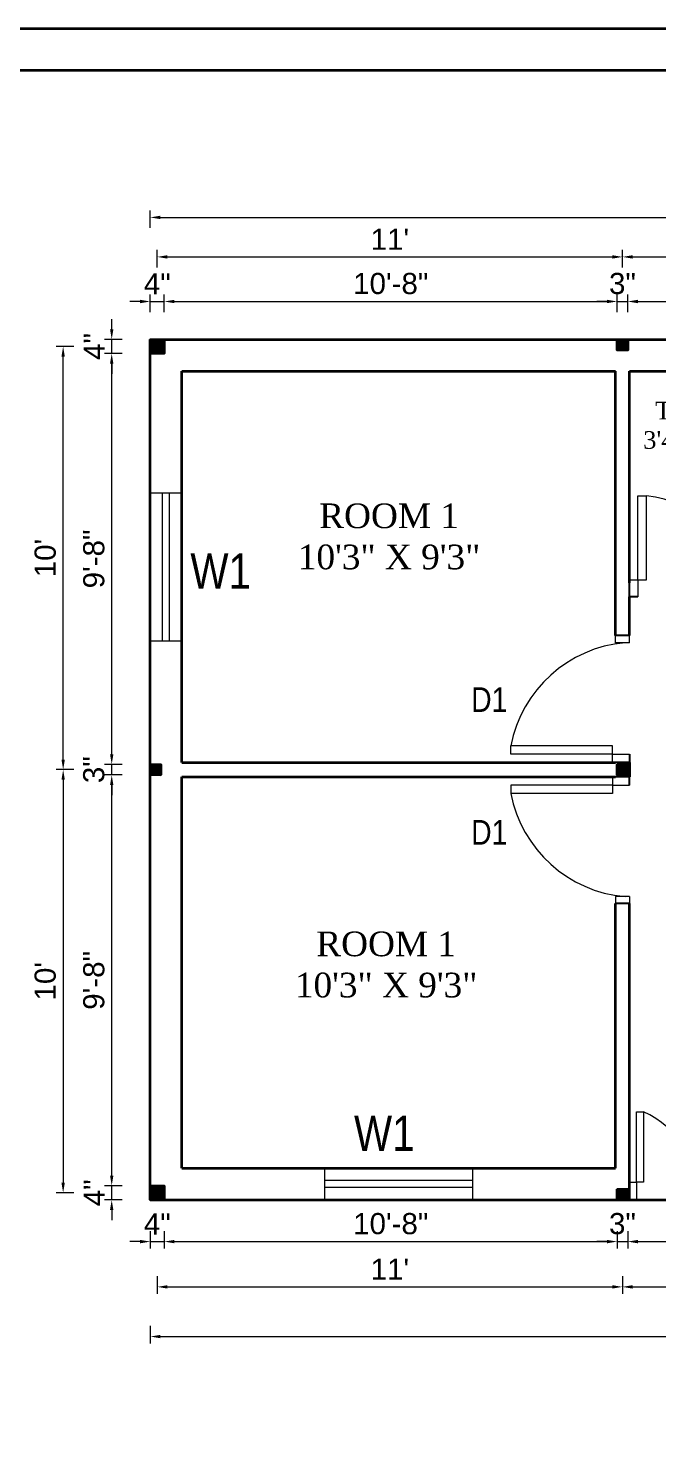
# Model space of a CAD drawing. Header units: inches. Extents: x 352533 to 378079, y -36324 to -23949.
# Drawn here: x 362217.4 to 362396, y -33247.6 to -32845.4 of the extents above; entities that cross this region are included whole.
import ezdxf

# ---------------------------------------------------------------- set-up
doc = ezdxf.new("R2010")
doc.units = ezdxf.units.IN
doc.header["$LTSCALE"] = 2
doc.header["$MEASUREMENT"] = 0
doc.header["$PDMODE"] = 34
doc.layers.get('0').update_dxf_attribs({"linetype": 'CONTINUOUS'})
doc.layers.get('DEFPOINTS').update_dxf_attribs({"color": 141, "linetype": 'CONTINUOUS'})
for name, color, linetype, lineweight in [('dimension', 160, 'CONTINUOUS', 15), ('door', 20, 'CONTINUOUS', 35), ('steps', 253, 'CONTINUOUS', 20), ('truss', 1, 'CONTINUOUS', 25)]:
    doc.layers.add(name, color=color, linetype=linetype, lineweight=lineweight)
doc.layers.add('Normal Wall', color=7, linetype='CONTINUOUS', lineweight=35, true_color=0xffaf89)
doc.styles.add('Lettring Text', font='arial.ttf')
doc.styles.get("Standard").update_dxf_attribs({"font": 'ARIALN.TTF'})
doc.dimstyles.new('Copy of Standard', dxfattribs={"dimtxt": 6, "dimasz": 2.875, "dimexe": 2, "dimexo": 4, "dimgap": 2, "dimtad": 1, "dimdec": 0, "dimrnd": 1, "dimzin": 0, "dimdsep": 46, "dimlunit": 4, "dimtxsty": 'Lettring Text', "dimcen": 0.1, "dimclrd": 7, "dimclre": 7, "dimclrt": 7, "dimazin": 0, "dimtfac": 0.645, "dimtdec": 0, "dimtmove": 1, "dimatfit": 0, "dimfxl": 3, "dimfxlon": 1, "dimtfillclr": 256, "dimtolj": 1, "dimtzin": 0, "dimlwd": -1, "dimlwe": -1, "dimarcsym": 2})
pattern_1 = [(45, (2920.81318, -3959.34806), (-0.08838834765, 0.08838834765), [])]

# ---------------------------------------------------------------- blocks, each defined once
blk = doc.blocks.new('*D84')
at = {"layer": 'DEFPOINTS', "color": 0, "ltscale": 0.3, "transparency": 16777216}
for p in [(362256, -32922.83), (362252, -32933.59), (362256, -32933.59)]:
    blk.add_point(p, dxfattribs=at)
at = {"layer": 'steps', "color": 7, "ltscale": 0.3, "transparency": 16777216}
for p, q in [((362252, -32925.83), (362252, -32920.83)), ((362256, -32925.83), (362256, -32920.83)), ((362249.13, -32922.83), (362246.25, -32922.83)), ((362252, -32922.83), (362256, -32922.83)), ((362258.88, -32922.83), (362261.75, -32922.83))]:
    blk.add_line(p, q, dxfattribs=at)
for points in [[(362249.13, -32922.35), (362249.13, -32923.31), (362252, -32922.83)], [(362258.88, -32922.35), (362258.88, -32923.31), (362256, -32922.83)]]:
    blk.add_solid(points, dxfattribs=at)
at = {"layer": 'steps', "color": 7, "ltscale": 0.3, "transparency": 16777216, "insert": (362254, -32917.83), "char_height": 6, "attachment_point": 5, "style": 'Lettring Text'}
blk.add_mtext('\\A1;4"', dxfattribs=at)
blk = doc.blocks.new('*D85')
at = {"layer": 'DEFPOINTS', "color": 0, "ltscale": 0.5, "transparency": 16777216}
for p in [(362384.5, -32922.83), (362256, -32933.59), (362384.5, -32933.59)]:
    blk.add_point(p, dxfattribs=at)
at = {"layer": 'steps', "color": 7, "ltscale": 0.5, "transparency": 16777216}
for p, q in [((362256, -32925.83), (362256, -32920.83)), ((362384.5, -32925.83), (362384.5, -32920.83)), ((362258.88, -32922.83), (362381.63, -32922.83))]:
    blk.add_line(p, q, dxfattribs=at)
for points in [[(362258.88, -32922.35), (362258.88, -32923.31), (362256, -32922.83)], [(362381.63, -32922.35), (362381.63, -32923.31), (362384.5, -32922.83)]]:
    blk.add_solid(points, dxfattribs=at)
at = {"layer": 'steps', "color": 7, "ltscale": 0.5, "transparency": 16777216, "insert": (362320.25, -32917.77), "char_height": 6, "attachment_point": 5, "style": 'Lettring Text'}
blk.add_mtext('\\A1;10\'-8"', dxfattribs=at)
blk = doc.blocks.new('*D86')
at = {"layer": 'DEFPOINTS', "color": 0, "ltscale": 0.5, "transparency": 16777216}
for p in [(362387.5, -32922.83), (362384.5, -32933.59), (362387.5, -32933.59)]:
    blk.add_point(p, dxfattribs=at)
at = {"layer": 'steps', "color": 7, "ltscale": 0.5, "transparency": 16777216}
for p, q in [((362384.5, -32925.83), (362384.5, -32920.83)), ((362387.5, -32925.83), (362387.5, -32920.83)), ((362381.63, -32922.83), (362378.75, -32922.83)), ((362384.5, -32922.83), (362387.5, -32922.83)), ((362390.38, -32922.83), (362393.25, -32922.83))]:
    blk.add_line(p, q, dxfattribs=at)
for points in [[(362381.63, -32922.35), (362381.63, -32923.31), (362384.5, -32922.83)], [(362390.38, -32922.35), (362390.38, -32923.31), (362387.5, -32922.83)]]:
    blk.add_solid(points, dxfattribs=at)
at = {"layer": 'steps', "color": 7, "ltscale": 0.5, "transparency": 16777216, "insert": (362386, -32917.77), "char_height": 6, "attachment_point": 5, "style": 'Lettring Text'}
blk.add_mtext('\\A1;3"', dxfattribs=at)
blk = doc.blocks.new('*D87')
at = {"layer": 'DEFPOINTS', "color": 0, "ltscale": 0.5, "transparency": 16777216}
for p in [(362428.5, -32922.83), (362387.5, -32933.59), (362428.5, -32933.59)]:
    blk.add_point(p, dxfattribs=at)
at = {"layer": 'steps', "color": 7, "ltscale": 0.5, "transparency": 16777216}
for p, q in [((362387.5, -32925.83), (362387.5, -32920.83)), ((362428.5, -32925.83), (362428.5, -32920.83)), ((362390.38, -32922.83), (362425.63, -32922.83))]:
    blk.add_line(p, q, dxfattribs=at)
for points in [[(362390.38, -32922.35), (362390.38, -32923.31), (362387.5, -32922.83)], [(362425.63, -32922.35), (362425.63, -32923.31), (362428.5, -32922.83)]]:
    blk.add_solid(points, dxfattribs=at)
at = {"layer": 'steps', "color": 7, "ltscale": 0.5, "transparency": 16777216, "insert": (362408, -32917.77), "char_height": 6, "attachment_point": 5, "style": 'Lettring Text'}
blk.add_mtext('\\A1;3\'-5"', dxfattribs=at)
blk = doc.blocks.new('*D57')
at = {"layer": 'DEFPOINTS', "color": 0, "ltscale": 0.5, "transparency": 16777216}
for p in [(362386, -32910.19), (362254, -32935.59), (362386, -32935.09)]:
    blk.add_point(p, dxfattribs=at)
at = {"layer": 'steps', "color": 7, "ltscale": 0.5, "transparency": 16777216}
for p, q in [((362254, -32913.19), (362254, -32908.19)), ((362256.88, -32910.19), (362383.13, -32910.19)), ((362386, -32913.19), (362386, -32908.19))]:
    blk.add_line(p, q, dxfattribs=at)
for points in [[(362256.88, -32909.71), (362256.88, -32910.67), (362254, -32910.19)], [(362383.13, -32909.71), (362383.13, -32910.67), (362386, -32910.19)]]:
    blk.add_solid(points, dxfattribs=at)
at = {"layer": 'steps', "color": 7, "ltscale": 0.5, "transparency": 16777216, "insert": (362320, -32905.18), "char_height": 6, "attachment_point": 5, "style": 'Lettring Text'}
blk.add_mtext("\\A1;11'", dxfattribs=at)
blk = doc.blocks.new('*D79')
at = {"layer": 'DEFPOINTS', "color": 0, "ltscale": 0.5, "transparency": 16777216}
for p in [(362430, -32910.19), (362386, -32935.09), (362430, -32935.09)]:
    blk.add_point(p, dxfattribs=at)
at = {"layer": 'steps', "color": 7, "ltscale": 0.5, "transparency": 16777216}
for p, q in [((362386, -32913.19), (362386, -32908.19)), ((362388.88, -32910.19), (362427.13, -32910.19)), ((362430, -32913.19), (362430, -32908.19))]:
    blk.add_line(p, q, dxfattribs=at)
for points in [[(362388.88, -32909.71), (362388.88, -32910.67), (362386, -32910.19)], [(362427.13, -32909.71), (362427.13, -32910.67), (362430, -32910.19)]]:
    blk.add_solid(points, dxfattribs=at)
at = {"layer": 'steps', "color": 7, "ltscale": 0.5, "transparency": 16777216, "insert": (362408, -32905.13), "char_height": 6, "attachment_point": 5, "style": 'Lettring Text'}
blk.add_mtext('\\A1;3\'-8"', dxfattribs=at)
blk = doc.blocks.new('*D81')
at = {"layer": 'DEFPOINTS', "color": 0, "ltscale": 0.5, "transparency": 16777216}
for p in [(362564, -32898.99), (362252, -32933.59), (362564, -32933.59)]:
    blk.add_point(p, dxfattribs=at)
at = {"layer": 'steps', "color": 7, "ltscale": 0.5, "transparency": 16777216}
for p, q in [((362252, -32901.99), (362252, -32896.99)), ((362564, -32901.99), (362564, -32896.99)), ((362254.88, -32898.99), (362561.13, -32898.99))]:
    blk.add_line(p, q, dxfattribs=at)
for points in [[(362254.88, -32898.51), (362254.88, -32899.47), (362252, -32898.99)], [(362561.13, -32898.51), (362561.13, -32899.47), (362564, -32898.99)]]:
    blk.add_solid(points, dxfattribs=at)
at = {"layer": 'steps', "color": 7, "ltscale": 0.5, "transparency": 16777216, "insert": (362408, -32893.92), "char_height": 6, "attachment_point": 5, "style": 'Lettring Text'}
blk.add_mtext("\\A1;26'", dxfattribs=at)
blk = doc.blocks.new('*D82')
at = {"layer": 'DEFPOINTS', "color": 0, "ltscale": 0.5, "transparency": 16777216}
for p in [(362252, -33177.59), (362256, -33177.59), (362256, -33189.42)]:
    blk.add_point(p, dxfattribs=at)
at = {"layer": 'steps', "color": 7, "ltscale": 0.5, "transparency": 16777216}
for p, q in [((362252, -33186.42), (362252, -33191.42)), ((362256, -33186.42), (362256, -33191.42)), ((362249.13, -33189.42), (362246.25, -33189.42)), ((362252, -33189.42), (362256, -33189.42)), ((362258.88, -33189.42), (362261.75, -33189.42))]:
    blk.add_line(p, q, dxfattribs=at)
for points in [[(362249.13, -33188.94), (362249.13, -33189.9), (362252, -33189.42)], [(362258.88, -33188.94), (362258.88, -33189.9), (362256, -33189.42)]]:
    blk.add_solid(points, dxfattribs=at)
at = {"layer": 'steps', "color": 7, "ltscale": 0.5, "transparency": 16777216, "insert": (362254, -33184.42), "char_height": 6, "attachment_point": 5, "style": 'Lettring Text'}
blk.add_mtext('\\A1;4"', dxfattribs=at)
blk = doc.blocks.new('*D83')
at = {"layer": 'DEFPOINTS', "color": 0, "ltscale": 0.5, "transparency": 16777216}
for p in [(362256, -33177.59), (362384.5, -33177.59), (362384.5, -33189.42)]:
    blk.add_point(p, dxfattribs=at)
at = {"layer": 'steps', "color": 7, "ltscale": 0.5, "transparency": 16777216}
for p, q in [((362256, -33186.42), (362256, -33191.42)), ((362384.5, -33186.42), (362384.5, -33191.42)), ((362258.88, -33189.42), (362381.63, -33189.42))]:
    blk.add_line(p, q, dxfattribs=at)
for points in [[(362258.88, -33188.94), (362258.88, -33189.9), (362256, -33189.42)], [(362381.63, -33188.94), (362381.63, -33189.9), (362384.5, -33189.42)]]:
    blk.add_solid(points, dxfattribs=at)
at = {"layer": 'steps', "color": 7, "ltscale": 0.5, "transparency": 16777216, "insert": (362320.25, -33184.36), "char_height": 6, "attachment_point": 5, "style": 'Lettring Text'}
blk.add_mtext('\\A1;10\'-8"', dxfattribs=at)
blk = doc.blocks.new('*D62')
at = {"layer": 'DEFPOINTS', "color": 0, "ltscale": 0.5, "transparency": 16777216}
for p in [(362384.5, -33177.59), (362387.5, -33177.59), (362387.5, -33189.42)]:
    blk.add_point(p, dxfattribs=at)
at = {"layer": 'steps', "color": 7, "ltscale": 0.5, "transparency": 16777216}
for p, q in [((362384.5, -33186.42), (362384.5, -33191.42)), ((362387.5, -33186.42), (362387.5, -33191.42)), ((362381.63, -33189.42), (362378.75, -33189.42)), ((362384.5, -33189.42), (362387.5, -33189.42)), ((362390.38, -33189.42), (362393.25, -33189.42))]:
    blk.add_line(p, q, dxfattribs=at)
for points in [[(362381.63, -33188.94), (362381.63, -33189.9), (362384.5, -33189.42)], [(362390.38, -33188.94), (362390.38, -33189.9), (362387.5, -33189.42)]]:
    blk.add_solid(points, dxfattribs=at)
at = {"layer": 'steps', "color": 7, "ltscale": 0.5, "transparency": 16777216, "insert": (362386, -33184.36), "char_height": 6, "attachment_point": 5, "style": 'Lettring Text'}
blk.add_mtext('\\A1;3"', dxfattribs=at)
blk = doc.blocks.new('*D63')
at = {"layer": 'DEFPOINTS', "color": 0, "ltscale": 0.5, "transparency": 16777216}
for p in [(362387.5, -33177.59), (362428.5, -33177.59), (362428.5, -33189.42)]:
    blk.add_point(p, dxfattribs=at)
at = {"layer": 'steps', "color": 7, "ltscale": 0.5, "transparency": 16777216}
for p, q in [((362387.5, -33186.42), (362387.5, -33191.42)), ((362428.5, -33186.42), (362428.5, -33191.42)), ((362390.38, -33189.42), (362425.63, -33189.42))]:
    blk.add_line(p, q, dxfattribs=at)
for points in [[(362390.38, -33188.94), (362390.38, -33189.9), (362387.5, -33189.42)], [(362425.63, -33188.94), (362425.63, -33189.9), (362428.5, -33189.42)]]:
    blk.add_solid(points, dxfattribs=at)
at = {"layer": 'steps', "color": 7, "ltscale": 0.5, "transparency": 16777216, "insert": (362408, -33184.36), "char_height": 6, "attachment_point": 5, "style": 'Lettring Text'}
blk.add_mtext('\\A1;3\'-5"', dxfattribs=at)
blk = doc.blocks.new('*D58')
at = {"layer": 'DEFPOINTS', "color": 0, "ltscale": 0.5, "transparency": 16777216}
for p in [(362241.07, -33173.59), (362252, -33173.59), (362252, -33177.59)]:
    blk.add_point(p, dxfattribs=at)
at = {"layer": 'steps', "color": 7, "ltscale": 0.5, "transparency": 16777216}
for p, q in [((362241.07, -33170.71), (362241.07, -33167.84)), ((362244.07, -33173.59), (362239.07, -33173.59)), ((362241.07, -33177.59), (362241.07, -33173.59)), ((362244.07, -33177.59), (362239.07, -33177.59)), ((362241.07, -33180.46), (362241.07, -33183.34))]:
    blk.add_line(p, q, dxfattribs=at)
for points in [[(362240.59, -33170.71), (362241.55, -33170.71), (362241.07, -33173.59)], [(362240.59, -33180.46), (362241.55, -33180.46), (362241.07, -33177.59)]]:
    blk.add_solid(points, dxfattribs=at)
at = {"layer": 'steps', "color": 7, "ltscale": 0.5, "transparency": 16777216, "insert": (362236.07, -33175.59), "char_height": 6, "attachment_point": 5, "rotation": 90, "style": 'Lettring Text'}
blk.add_mtext('\\A1;4"', dxfattribs=at)
blk = doc.blocks.new('*D59')
at = {"layer": 'DEFPOINTS', "color": 0, "ltscale": 0.5, "transparency": 16777216}
for p in [(362254, -33175.59), (362386, -33176.09), (362386, -33202.26)]:
    blk.add_point(p, dxfattribs=at)
at = {"layer": 'steps', "color": 7, "ltscale": 0.5, "transparency": 16777216}
for p, q in [((362254, -33199.26), (362254, -33204.26)), ((362386, -33199.26), (362386, -33204.26)), ((362256.88, -33202.26), (362383.13, -33202.26))]:
    blk.add_line(p, q, dxfattribs=at)
for points in [[(362256.88, -33201.78), (362256.88, -33202.74), (362254, -33202.26)], [(362383.13, -33201.78), (362383.13, -33202.74), (362386, -33202.26)]]:
    blk.add_solid(points, dxfattribs=at)
at = {"layer": 'steps', "color": 7, "ltscale": 0.5, "transparency": 16777216, "insert": (362320, -33197.25), "char_height": 6, "attachment_point": 5, "style": 'Lettring Text'}
blk.add_mtext("\\A1;11'", dxfattribs=at)
blk = doc.blocks.new('*D60')
at = {"layer": 'DEFPOINTS', "color": 0, "ltscale": 0.5, "transparency": 16777216}
for p in [(362252, -33177.59), (362564, -33177.59), (362564, -33216.34)]:
    blk.add_point(p, dxfattribs=at)
at = {"layer": 'steps', "color": 7, "ltscale": 0.5, "transparency": 16777216}
for p, q in [((362252, -33213.34), (362252, -33218.34)), ((362564, -33213.34), (362564, -33218.34)), ((362254.88, -33216.34), (362561.13, -33216.34))]:
    blk.add_line(p, q, dxfattribs=at)
for points in [[(362254.88, -33215.87), (362254.88, -33216.82), (362252, -33216.34)], [(362561.13, -33215.87), (362561.13, -33216.82), (362564, -33216.34)]]:
    blk.add_solid(points, dxfattribs=at)
at = {"layer": 'steps', "color": 7, "ltscale": 0.5, "transparency": 16777216, "insert": (362408, -33211.28), "char_height": 6, "attachment_point": 5, "style": 'Lettring Text'}
blk.add_mtext("\\A1;26'", dxfattribs=at)
blk = doc.blocks.new('*D61')
at = {"layer": 'DEFPOINTS', "color": 0, "ltscale": 0.5, "transparency": 16777216}
for p in [(362253.5, -33055.59), (362227.29, -33175.59), (362254, -33175.59)]:
    blk.add_point(p, dxfattribs=at)
at = {"layer": 'steps', "color": 7, "ltscale": 0.5, "transparency": 16777216}
for p, q in [((362230.29, -33055.59), (362225.29, -33055.59)), ((362227.29, -33058.46), (362227.29, -33172.71)), ((362230.29, -33175.59), (362225.29, -33175.59))]:
    blk.add_line(p, q, dxfattribs=at)
for points in [[(362226.81, -33058.46), (362227.77, -33058.46), (362227.29, -33055.59)], [(362226.81, -33172.71), (362227.77, -33172.71), (362227.29, -33175.59)]]:
    blk.add_solid(points, dxfattribs=at)
at = {"layer": 'steps', "color": 7, "ltscale": 0.5, "transparency": 16777216, "insert": (362222.22, -33115.59), "char_height": 6, "attachment_point": 5, "rotation": 90, "style": 'Lettring Text'}
blk.add_mtext("\\A1;10'", dxfattribs=at)
blk = doc.blocks.new('*D72')
at = {"layer": 'DEFPOINTS', "color": 0, "ltscale": 0.5, "transparency": 16777216}
for p in [(362211.97, -32933.59), (362252, -32933.59), (362252, -33177.59)]:
    blk.add_point(p, dxfattribs=at)
at = {"layer": 'steps', "color": 7, "ltscale": 0.5, "transparency": 16777216}
for p, q in [((362214.97, -32933.59), (362209.97, -32933.59)), ((362211.97, -33174.71), (362211.97, -32936.46)), ((362214.97, -33177.59), (362209.97, -33177.59))]:
    blk.add_line(p, q, dxfattribs=at)
for points in [[(362211.49, -32936.46), (362212.45, -32936.46), (362211.97, -32933.59)], [(362211.49, -33174.71), (362212.45, -33174.71), (362211.97, -33177.59)]]:
    blk.add_solid(points, dxfattribs=at)
at = {"layer": 'steps', "color": 7, "ltscale": 0.5, "transparency": 16777216, "insert": (362206.91, -33055.59), "char_height": 6, "attachment_point": 5, "rotation": 90, "style": 'Lettring Text'}
blk.add_mtext('\\A1;20\'-4"', dxfattribs=at)
blk = doc.blocks.new('*D75')
at = {"layer": 'DEFPOINTS', "color": 0, "ltscale": 0.5, "transparency": 16777216}
for p in [(362386, -33176.09), (362430, -33176.09), (362430, -33202.26)]:
    blk.add_point(p, dxfattribs=at)
at = {"layer": 'steps', "color": 7, "ltscale": 0.5, "transparency": 16777216}
for p, q in [((362386, -33199.26), (362386, -33204.26)), ((362430, -33199.26), (362430, -33204.26)), ((362388.88, -33202.26), (362427.13, -33202.26))]:
    blk.add_line(p, q, dxfattribs=at)
for points in [[(362388.88, -33201.78), (362388.88, -33202.74), (362386, -33202.26)], [(362427.13, -33201.78), (362427.13, -33202.74), (362430, -33202.26)]]:
    blk.add_solid(points, dxfattribs=at)
at = {"layer": 'steps', "color": 7, "ltscale": 0.5, "transparency": 16777216, "insert": (362408, -33197.2), "char_height": 6, "attachment_point": 5, "style": 'Lettring Text'}
blk.add_mtext('\\A1;3\'-8"', dxfattribs=at)
blk = doc.blocks.new('*D77')
at = {"layer": 'DEFPOINTS', "color": 0, "ltscale": 0.5, "transparency": 16777216}
for p in [(362241.07, -33057.09), (362252, -33057.09), (362252, -33173.59)]:
    blk.add_point(p, dxfattribs=at)
at = {"layer": 'steps', "color": 7, "ltscale": 0.5, "transparency": 16777216}
for p, q in [((362244.07, -33057.09), (362239.07, -33057.09)), ((362241.07, -33170.71), (362241.07, -33059.96)), ((362244.07, -33173.59), (362239.07, -33173.59))]:
    blk.add_line(p, q, dxfattribs=at)
for points in [[(362240.59, -33059.96), (362241.55, -33059.96), (362241.07, -33057.09)], [(362240.59, -33170.71), (362241.55, -33170.71), (362241.07, -33173.59)]]:
    blk.add_solid(points, dxfattribs=at)
at = {"layer": 'steps', "color": 7, "ltscale": 0.5, "transparency": 16777216, "insert": (362236.01, -33115.34), "char_height": 6, "attachment_point": 5, "rotation": 90, "style": 'Lettring Text'}
blk.add_mtext('\\A1;9\'-8"', dxfattribs=at)
blk = doc.blocks.new('*D78')
at = {"layer": 'DEFPOINTS', "color": 0, "ltscale": 0.5, "transparency": 16777216}
for p in [(362241.07, -33054.09), (362252, -33054.09), (362252, -33057.09)]:
    blk.add_point(p, dxfattribs=at)
at = {"layer": 'steps', "color": 7, "ltscale": 0.5, "transparency": 16777216}
for p, q in [((362241.07, -33051.21), (362241.07, -33048.34)), ((362244.07, -33054.09), (362239.07, -33054.09)), ((362241.07, -33057.09), (362241.07, -33054.09)), ((362244.07, -33057.09), (362239.07, -33057.09)), ((362241.07, -33059.96), (362241.07, -33062.84))]:
    blk.add_line(p, q, dxfattribs=at)
for points in [[(362240.59, -33051.21), (362241.55, -33051.21), (362241.07, -33054.09)], [(362240.59, -33059.96), (362241.55, -33059.96), (362241.07, -33057.09)]]:
    blk.add_solid(points, dxfattribs=at)
at = {"layer": 'steps', "color": 7, "ltscale": 0.5, "transparency": 16777216, "insert": (362236, -33055.59), "char_height": 6, "attachment_point": 5, "rotation": 90, "style": 'Lettring Text'}
blk.add_mtext('\\A1;3"', dxfattribs=at)
blk = doc.blocks.new('*D50')
at = {"layer": 'DEFPOINTS', "color": 0, "ltscale": 0.5, "transparency": 16777216}
for p in [(362241.07, -32937.59), (362252, -32937.59), (362252, -33054.09)]:
    blk.add_point(p, dxfattribs=at)
at = {"layer": 'steps', "color": 7, "ltscale": 0.5, "transparency": 16777216}
for p, q in [((362244.07, -32937.59), (362239.07, -32937.59)), ((362241.07, -33051.21), (362241.07, -32940.46)), ((362244.07, -33054.09), (362239.07, -33054.09))]:
    blk.add_line(p, q, dxfattribs=at)
for points in [[(362240.59, -32940.46), (362241.55, -32940.46), (362241.07, -32937.59)], [(362240.59, -33051.21), (362241.55, -33051.21), (362241.07, -33054.09)]]:
    blk.add_solid(points, dxfattribs=at)
at = {"layer": 'steps', "color": 7, "ltscale": 0.5, "transparency": 16777216, "insert": (362236.01, -32995.84), "char_height": 6, "attachment_point": 5, "rotation": 90, "style": 'Lettring Text'}
blk.add_mtext('\\A1;9\'-8"', dxfattribs=at)
blk = doc.blocks.new('*D51')
at = {"layer": 'DEFPOINTS', "color": 0, "ltscale": 0.5, "transparency": 16777216}
for p in [(362241.07, -32933.59), (362252, -32933.59), (362252, -32937.59)]:
    blk.add_point(p, dxfattribs=at)
at = {"layer": 'steps', "color": 7, "ltscale": 0.5, "transparency": 16777216}
for p, q in [((362241.07, -32930.71), (362241.07, -32927.84)), ((362244.07, -32933.59), (362239.07, -32933.59)), ((362241.07, -32937.59), (362241.07, -32933.59)), ((362244.07, -32937.59), (362239.07, -32937.59)), ((362241.07, -32940.46), (362241.07, -32943.34))]:
    blk.add_line(p, q, dxfattribs=at)
for points in [[(362240.59, -32930.71), (362241.55, -32930.71), (362241.07, -32933.59)], [(362240.59, -32940.46), (362241.55, -32940.46), (362241.07, -32937.59)]]:
    blk.add_solid(points, dxfattribs=at)
at = {"layer": 'steps', "color": 7, "ltscale": 0.5, "transparency": 16777216, "insert": (362236.07, -32935.59), "char_height": 6, "attachment_point": 5, "rotation": 90, "style": 'Lettring Text'}
blk.add_mtext('\\A1;4"', dxfattribs=at)
blk = doc.blocks.new('*D52')
at = {"layer": 'DEFPOINTS', "color": 0, "ltscale": 0.5, "transparency": 16777216}
for p in [(362227.29, -32935.59), (362254, -32935.59), (362253.5, -33055.59)]:
    blk.add_point(p, dxfattribs=at)
at = {"layer": 'steps', "color": 7, "ltscale": 0.5, "transparency": 16777216}
for p, q in [((362230.29, -32935.59), (362225.29, -32935.59)), ((362227.29, -33052.71), (362227.29, -32938.46)), ((362230.29, -33055.59), (362225.29, -33055.59))]:
    blk.add_line(p, q, dxfattribs=at)
for points in [[(362226.81, -32938.46), (362227.77, -32938.46), (362227.29, -32935.59)], [(362226.81, -33052.71), (362227.77, -33052.71), (362227.29, -33055.59)]]:
    blk.add_solid(points, dxfattribs=at)
at = {"layer": 'steps', "color": 7, "ltscale": 0.5, "transparency": 16777216, "insert": (362222.22, -32995.59), "char_height": 6, "attachment_point": 5, "rotation": 90, "style": 'Lettring Text'}
blk.add_mtext("\\A1;10'", dxfattribs=at)

msp = doc.modelspace()

# ---------------------------------------------------------------- hatches: boundary and pattern name
at = {"layer": 'door', "ltscale": 0.5}
h = msp.add_hatch(dxfattribs=at)
h.set_pattern_fill('ANSI31', color=256)
h.set_pattern_definition(pattern_1)
h.paths.add_polyline_path([(362252, -32937.59), (362256, -32937.59), (362256, -32933.59), (362252, -32933.59)])
h = msp.add_hatch(dxfattribs=at)
h.set_pattern_fill('ANSI31', color=256)
h.set_pattern_definition(pattern_1)
h.paths.add_polyline_path([(362384.5, -32936.59), (362387.5, -32936.59), (362387.5, -32933.59), (362384.5, -32933.59)])
h = msp.add_hatch(dxfattribs=at)
h.set_pattern_fill('ANSI31', color=256)
h.set_pattern_definition(pattern_1)
h.paths.add_polyline_path([(362252, -33057.09), (362255, -33057.09), (362255, -33054.09), (362252, -33054.09)])
h = msp.add_hatch(dxfattribs=at)
h.set_pattern_fill('ANSI31', color=256)
h.set_pattern_definition(pattern_1)
h.paths.add_polyline_path([(362384.5, -33057.09), (362387.5, -33057.09), (362387.5, -33054.09), (362384.5, -33054.09)])
h = msp.add_hatch(dxfattribs=at)
h.set_pattern_fill('ANSI31', color=256)
h.set_pattern_definition(pattern_1)
h.paths.add_polyline_path([(362256, -33173.59), (362252, -33173.59), (362252, -33177.59), (362256, -33177.59)])
h = msp.add_hatch(dxfattribs=at)
h.set_pattern_fill('ANSI31', color=256)
h.set_pattern_definition(pattern_1)
h.paths.add_polyline_path([(362384.5, -33174.59), (362384.5, -33177.59), (362387.5, -33177.59), (362387.5, -33174.59)])

# ---------------------------------------------------------------- linework, layer by layer
at = {"color": 7, "linetype": 'ByBlock', "lineweight": 5}
for p, q in [((362252, -33019.09), (362252, -32977.09)), ((362261, -33019.09), (362261, -32977.09)), ((362343.5, -33168.59), (362301.5, -33168.59)), ((362343.5, -33177.59), (362301.5, -33177.59))]:
    msp.add_line(p, q, dxfattribs=at)
at = {"layer": 'dimension', "ltscale": 7}
for p, q in [((362390.4, -33001.79), (362390.4, -32977.91)), ((362390.4, -32977.91), (362392.8, -32977.91)), ((362392.8, -33001.79), (362392.8, -32977.91)), ((362388, -33001.79), (362390.4, -33001.79)), ((362388, -33006.59), (362388, -33001.79)), ((362390.4, -33001.79), (362390.4, -33006.59)), ((362390.4, -33001.79), (362392.8, -33001.79)), ((362390.4, -33006.59), (362388, -33006.59)), ((362384, -33019.59), (362384, -33017.59)), ((362388, -33019.59), (362388, -33017.59)), ((362388, -33019.59), (362384, -33019.59)), ((362383.2, -33048.79), (362354.33, -33048.79)), ((362354.33, -33051.19), (362354.33, -33048.79)), ((362383.2, -33051.19), (362383.2, -33048.79)), ((362383.2, -33051.19), (362354.33, -33051.19)), ((362383.2, -33053.59), (362383.2, -33051.19)), ((362383.2, -33051.19), (362388, -33051.19)), ((362388, -33053.59), (362383.2, -33053.59)), ((362388, -33051.19), (362388, -33053.59)), ((362383.2, -33057.59), (362383.2, -33059.99)), ((362388, -33057.59), (362383.2, -33057.59)), ((362388, -33059.99), (362388, -33057.59)), ((362383.2, -33059.99), (362354.33, -33059.99)), ((362354.33, -33059.99), (362354.33, -33062.39)), ((362383.2, -33062.39), (362354.33, -33062.39)), ((362383.2, -33059.99), (362388, -33059.99)), ((362383.2, -33059.99), (362383.2, -33062.39)), ((362388, -33091.59), (362384, -33091.59)), ((362384, -33091.59), (362384, -33093.59)), ((362388, -33091.59), (362388, -33093.59))]:
    msp.add_line(p, q, dxfattribs=at)
for centre, radius, start, end in [((362390.34, -33003.52), 25.72, 356.0106, 84.5071), ((362389.9, -33055.68), 36.23, 95.0246, 169.0343), ((362389.9, -33055.5), 36.23, 190.9657, 264.9754)]:
    msp.add_arc(centre, radius, start, end, dxfattribs=at)
at = {"layer": 'door', "ltscale": 0.5}
for p, q in [((362252, -33177.59), (362252, -32933.59)), ((362252, -32933.59), (362564, -32933.59)), ((362261, -33053.59), (362261, -32942.59)), ((362261, -32942.59), (362384, -32942.59)), ((362384, -33017.59), (362384, -32942.59)), ((362388, -32942.59), (362428, -32942.59)), ((362388, -33002.59), (362388, -32942.59)), ((362388, -33017.59), (362388, -33006.59)), ((362261, -33053.59), (362384, -33053.59)), ((362388, -33053.59), (362388, -33057.59)), ((362261, -33168.59), (362261, -33057.59)), ((362261, -33057.59), (362384, -33057.59)), ((362384, -33168.59), (362384, -33093.59)), ((362388, -33168.59), (362388, -33093.59)), ((362261, -33168.59), (362384, -33168.59)), ((362388, -33177.59), (362388, -33168.59)), ((362252, -33177.59), (362564, -33177.59))]:
    msp.add_line(p, q, dxfattribs=at)
for points in [[(362252, -32933.59), (362256, -32933.59), (362256, -32937.59), (362252, -32937.59)], [(362384.5, -32933.59), (362387.5, -32933.59), (362387.5, -32936.59), (362384.5, -32936.59)], [(362252, -33054.09), (362255, -33054.09), (362255, -33057.09), (362252, -33057.09)], [(362384.5, -33054.09), (362387.5, -33054.09), (362387.5, -33057.09), (362384.5, -33057.09)], [(362252, -33173.59), (362256, -33173.59), (362256, -33177.59), (362252, -33177.59)], [(362384.5, -33174.59), (362387.5, -33174.59), (362387.5, -33177.59), (362384.5, -33177.59)]]:
    msp.add_lwpolyline(points, close=True, dxfattribs=at)
at = {"layer": 'Normal Wall'}
for points in [[(362164.24, -32845.38), (363222.25, -32845.38), (363222.25, -33595.91), (362164.24, -33595.91)], [(362164.24, -32845.38), (363222.25, -32845.38), (363222.25, -33595.91), (362164.24, -33595.91)], [(363210.34, -32857.29), (362188.06, -32857.29), (362188.06, -33584), (363210.34, -33584)], [(363210.34, -32857.29), (362188.06, -32857.29), (362188.06, -33584), (363210.34, -33584)]]:
    msp.add_lwpolyline(points, close=True, dxfattribs=at)
at = {"layer": 'steps', "color": 7, "lineweight": 5, "ltscale": 0.3}
for p, q in [((362252, -32977.09), (362261, -32977.09)), ((362255.5, -33019.09), (362255.5, -32977.09)), ((362257.5, -33019.09), (362257.5, -32977.09)), ((362252, -33019.09), (362261, -33019.09)), ((362301.5, -33177.59), (362301.5, -33168.59)), ((362343.5, -33177.59), (362343.5, -33168.59)), ((362343.5, -33172.09), (362301.5, -33172.09)), ((362343.5, -33174.09), (362301.5, -33174.09))]:
    msp.add_line(p, q, dxfattribs=at)
at = {"layer": 'steps', "color": 7, "ltscale": 0.3}
for p, q in [((362388, -33177.59), (362388, -33168.59)), ((362386, -33177.59), (362386, -33177.59))]:
    msp.add_line(p, q, dxfattribs=at)
for points in [[(362390, -33172.59), (362390, -33152.59), (362392, -33152.59), (362392, -33172.59)], [(362388, -33172.59), (362390, -33172.59), (362390, -33177.59), (362388, -33177.59)]]:
    msp.add_lwpolyline(points, close=True, dxfattribs=at)
at = {"layer": 'steps', "color": 7, "ltscale": 0.3, "true_color": 0xffffff}
msp.add_arc((362380.3, -33177.7), 27.7, 0.227, 65.0115, dxfattribs=at)
at = {"layer": 'truss', "ltscale": 7}
for p, q in [((362388, -33006.59), (362388, -33002.59)), ((362390.4, -33006.59), (362388, -33006.59)), ((362388, -33017.59), (362384, -33017.59)), ((362388, -33053.59), (362384, -33053.59)), ((362388, -33051.19), (362388, -33053.59)), ((362388, -33057.59), (362384, -33057.59)), ((362388, -33059.99), (362388, -33057.59)), ((362388, -33093.59), (362384, -33093.59))]:
    msp.add_line(p, q, dxfattribs=at)

# ---------------------------------------------------------------- texts
at = {"color": 7, "linetype": 'ByBlock', "lineweight": 5, "char_height": 10, "width": 44.1664, "attachment_point": 1}
for insert in [(362263.4, -32994.29), (362309.83, -33153.69)]:
    msp.add_mtext('W1', dxfattribs=dict(at, insert=insert))
at = {"layer": 'steps', "color": 7, "ltscale": 0.3, "width": 55.268, "attachment_point": 2}
for s, insert, char_height in [('{\\fTimes New Roman|b0|i0|c0|p18;TOILET\\P3\'4" X 5\'0"}', (362408.49, -32951.26), 5), ('{\\fTimes New Roman|b0|i0|c0|p18;ROOM 1\\P10\'3" X 9\'3"}', (362319.78, -32980.1), 7), ('{\\fTimes New Roman|b0|i0|c0|p18;ROOM 1\\P10\'3" X 9\'3"}', (362318.95, -33101.49), 7)]:
    msp.add_mtext(s, dxfattribs=dict(at, insert=insert, char_height=char_height))
at = {"layer": 'steps', "color": 7, "ltscale": 0.3, "char_height": 7, "attachment_point": 2}
for insert in [(362348.2, -33032.22), (362348.2, -33069.86)]:
    msp.add_mtext_dynamic_manual_height_columns('{\\W1;D1}', width=18.6213, gutter_width=40, heights=[0], dxfattribs=dict(at, insert=insert))

# ---------------------------------------------------------------- dimensions: what is measured, and where the dimension line sits
at = {"layer": 'steps', "ltscale": 0.5}
for base, p1, p2, picture, middle in [((362564, -32898.99), (362252, -32933.59), (362564, -32933.59), '*D81', (362408, -32893.92)), ((362386, -32910.19), (362254, -32935.59), (362386, -32935.09), '*D57', (362320, -32905.18)), ((362430, -32910.19), (362386, -32935.09), (362430, -32935.09), '*D79', (362408, -32905.13)), ((362384.50358206, -32922.83261312), (362256.00358206, -32933.58711543), (362384.50358206, -32933.58711543), '*D85', (362320.25358206, -32917.76917519)), ((362428.5, -32922.83), (362387.5, -32933.59), (362428.5, -32933.59), '*D87', (362408, -32917.77)), ((362386, -33202.26), (362254, -33175.59), (362386, -33176.09), '*D59', (362320, -33197.25)), ((362564, -33216.34), (362252, -33177.59), (362564, -33177.59), '*D60', (362408, -33211.28)), ((362384.50358206, -33189.42221513), (362256.00358206, -33177.58711543), (362384.50358206, -33177.58711543), '*D83', (362320.25358206, -33184.3587772)), ((362430, -33202.26), (362386, -33176.09), (362430, -33176.09), '*D75', (362408, -33197.2)), ((362428.5, -33189.42), (362387.5, -33177.59), (362428.5, -33177.59), '*D63', (362408, -33184.36))]:
    dim = msp.add_linear_dim(base=base, p1=p1, p2=p2, dimstyle='Copy of Standard', dxfattribs=at)
    dim.commit()
    dim.dimension.update_dxf_attribs({"geometry": picture, "text_midpoint": middle})
at = {"layer": 'steps', "color": 7, "ltscale": 0.3, "true_color": 0xffffff}
dim = msp.add_linear_dim(base=(362256, -32922.83), p1=(362252, -32933.59), p2=(362256, -32933.59), dimstyle='Copy of Standard', dxfattribs=at)
dim.commit()
dim.dimension.update_dxf_attribs({"geometry": '*D84', "text_midpoint": (362254, -32922.83), "dimtype": 160})
at = {"layer": 'steps', "ltscale": 0.5}
for base, p1, p2, picture, middle in [((362387.5, -32922.83), (362384.5, -32933.59), (362387.5, -32933.59), '*D86', (362386, -32922.83)), ((362256, -33189.42), (362252, -33177.59), (362256, -33177.59), '*D82', (362254, -33189.42)), ((362387.5, -33189.42), (362384.5, -33177.59), (362387.5, -33177.59), '*D62', (362386, -33189.42))]:
    dim = msp.add_linear_dim(base=base, p1=p1, p2=p2, dimstyle='Copy of Standard', dxfattribs=at)
    dim.commit()
    dim.dimension.update_dxf_attribs({"geometry": picture, "text_midpoint": middle, "dimtype": 160})
for base, p1, p2, picture, middle in [((362241.07, -32933.59), (362252, -32937.59), (362252, -32933.59), '*D51', (362241.07, -32935.59)), ((362241.07, -33054.09), (362252, -33057.09), (362252, -33054.09), '*D78', (362241.07, -33055.59)), ((362241.07, -33173.59), (362252, -33177.59), (362252, -33173.59), '*D58', (362241.07, -33175.59))]:
    dim = msp.add_linear_dim(base=base, p1=p1, p2=p2, angle=90, dimstyle='Copy of Standard', dxfattribs=at)
    dim.commit()
    dim.dimension.update_dxf_attribs({"geometry": picture, "text_midpoint": middle, "dimtype": 160})
for base, p1, p2, picture, middle in [((362211.97, -32933.59), (362252, -33177.59), (362252, -32933.59), '*D72', (362206.91, -33055.59)), ((362227.29, -32935.59), (362253.5, -33055.59), (362254, -32935.59), '*D52', (362222.22, -32995.59)), ((362241.06897367, -32937.58711543), (362252.00358206, -33054.08711543), (362252.00358206, -32937.58711543), '*D50', (362236.00553575, -32995.83711543)), ((362227.29, -33175.59), (362253.5, -33055.59), (362254, -33175.59), '*D61', (362222.22, -33115.59)), ((362241.06897367, -33057.08711543), (362252.00358206, -33173.58711543), (362252.00358206, -33057.08711543), '*D77', (362236.00553575, -33115.33711543))]:
    dim = msp.add_linear_dim(base=base, p1=p1, p2=p2, angle=90, dimstyle='Copy of Standard', dxfattribs=at)
    dim.commit()
    dim.dimension.update_dxf_attribs({"geometry": picture, "text_midpoint": middle})

doc.saveas('drawing.dxf')
